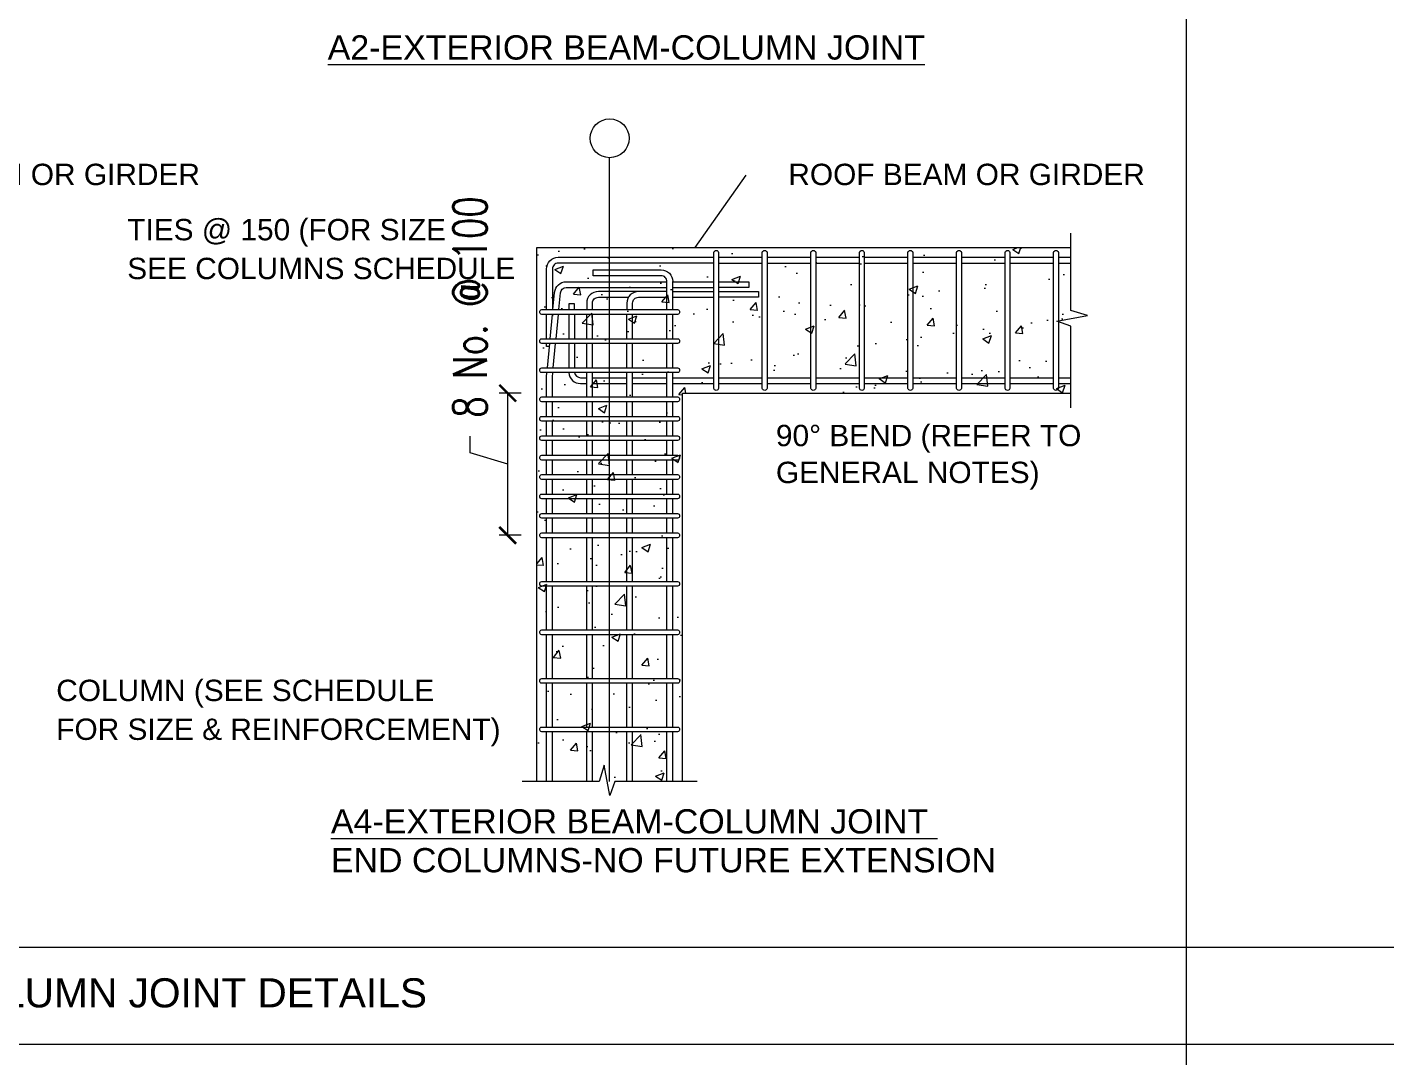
# Model space of a CAD drawing. Extents: x 166525 to 167198, y 178739 to 179747.
# Drawn here: x 167052.91 to 167061.02, y 179466.26 to 179472.4 of the extents above; entities that cross this region are included whole.
import ezdxf

# ---------------------------------------------------------------- set-up
doc = ezdxf.new("R2010")
doc.units = 0
doc.header["$MEASUREMENT"] = 0
doc.layers.get('0').update_dxf_attribs({"linetype": 'CONTINUOUS'})
doc.layers.get('DEFPOINTS').update_dxf_attribs({"linetype": 'CONTINUOUS'})
doc.layers.add('BEAM', color=6, linetype='CONTINUOUS', lineweight=13)
doc.layers.add('S-G-TEXT SUB TITLE', color=2, linetype='CONTINUOUS')
doc.styles.add('ARIAL', font='arial.ttf')
doc.styles.add('DIM', font='simplex.shx', dxfattribs={"width": 0.75})
doc.dimstyles.new('MUTASIM', dxfattribs={"dimscale": 0.9995, "dimtxt": 0.2, "dimasz": 0.1, "dimexe": 0.05, "dimexo": 0.12, "dimgap": 0.05, "dimtad": 0, "dimzin": 0, "dimdsep": 46, "dimtxsty": 'DIM', "dimblk": 'ARCHTICK', "dimcen": 0.09, "dimclrd": 35, "dimclre": 33, "dimclrt": 256, "dimazin": 0, "dimtfac": 1, "dimtofl": 0, "dimtmove": 1, "dimatfit": 3, "dimfxl": 0.18, "dimtolj": 1, "dimtzin": 0, "dimlwd": 13, "dimlwe": 9, "dimarcsym": 0})

# ---------------------------------------------------------------- blocks, each defined once
blk = doc.blocks.new('SUBTITLE')
at = {"lineweight": 0}
for tag, p in [('%%USUBTITLE', (13935941.075, 8347529.818)), ('20', (13935941.075, 8347529.418))]:
    blk.add_attdef(tag, p, '', height=0.2, dxfattribs=at)
blk = doc.blocks.new('_ARCHTICK')
at = {"color": 0, "linetype": 'ByBlock', "const_width": 0.15}
blk.add_lwpolyline([(-0.5, -0.5), (0.5, 0.5)], dxfattribs=at)
blk = doc.blocks.new('*D1359')
at = {"layer": 'BEAM', "color": 33, "lineweight": 9, "transparency": 16777216}
for p, q in [((167055.8564, 179470.2169), (167055.7257, 179470.2169)), ((167055.8564, 179469.369), (167055.7257, 179469.369))]:
    blk.add_line(p, q, dxfattribs=at)
at = {"layer": 'BEAM', "color": 35, "lineweight": 13, "transparency": 16777216}
for p, q in [((167055.7757, 179469.369), (167055.7757, 179470.2169)), ((167055.5508, 179469.8604), (167055.5508, 179469.9604)), ((167055.7757, 179469.7929), (167055.5508, 179469.8604))]:
    blk.add_line(p, q, dxfattribs=at)
at = {"layer": 'DEFPOINTS', "color": 0, "transparency": 16777216}
for p in [(167055.7757, 179470.2169), (167055.9764, 179470.2169), (167055.9764, 179469.369)]:
    blk.add_point(p, dxfattribs=at)
at = {"layer": 'BEAM', "color": 35, "lineweight": 13, "transparency": 16777216, "xscale": 0.09995000000000001, "yscale": 0.09995000000000001, "zscale": 0.09995000000000001}
for p, rotation in [((167055.7757, 179470.2169), 90), ((167055.7757, 179469.369), 270)]:
    blk.add_blockref('_ARCHTICK', p, dxfattribs=dict(at, rotation=rotation))
at = {"layer": 'BEAM', "transparency": 16777216, "insert": (167055.5508, 179470.7314), "char_height": 0.1999, "attachment_point": 5, "rotation": 90, "style": 'DIM'}
blk.add_mtext('\\A1;8 No. @ 100', dxfattribs=at)

msp = doc.modelspace()

# ---------------------------------------------------------------- hatches: boundary and pattern name
at = {"layer": 'BEAM'}
h = msp.add_hatch(dxfattribs=at)
h.set_pattern_fill('AR-CONC', color=0, scale=0.002897, style=0)
h.set_pattern_definition([(50, (166937.93836, 179500.2437), (0.527809, -0.0461773), [0.05519, -0.6070894]), (355, (166937.93836, 179500.2437), (-0.1021023, 0.5535121), [0.044152, -0.4856715]), (100.451, (166937.98234, 179500.23987), (0.4257086, 0.5073323), [0.0469042, -0.5159463]), (46.1842, (166937.93836, 179500.3909), (0.7853458, -0.1218012), [0.082785, -0.910634]), (96.6356, (166938.0038, 179500.38074), (0.687786, 0.716819), [0.0703563, -0.7739195]), (351.184, (166937.93836, 179500.3909), (0.6877873, 0.716818), [0.066228, -0.7285073]), (21, (166938.01194, 179500.3541), (0.439245, -0.2962745), [0.05519, -0.6070894]), (326, (166938.01194, 179500.3541), (0.1790473, 0.5336128), [0.044152, -0.4856715]), (71.4514, (166938.04855, 179500.3294), (0.618291, 0.2373395), [0.0469042, -0.5159463]), (37.5, (166937.93836, 179500.24372), (0.00894802, 0.24496525), [0, -0.4797846, 0, -0.4930302, 0, -0.4875112]), (7.5, (166937.93836, 179500.24372), (0.1935839, 0.29023415), [0, -0.2811008, 0, -0.4687466, 0, -0.18580615]), (327.5, (166937.77426, 179500.24372), (0.39282087, -0.0165968), [0, -0.1839665, 0, -0.57397544, 0, -0.76162126]), (317.5, (166937.70067, 179500.24372), (0.4291465, 0.07366334), [0, -0.2391564, 0, -0.3811786, 0, -0.5408615])])
h.paths.add_polyline_path([(167064.10255, 179472.70096), (167064.10255, 179470.57343), (167064.1866, 179470.54361), (167064.10255, 179470.52774), (167064.10255, 179468.35529), (167066.27527, 179468.35529), (167066.29114, 179468.43934), (167066.32096, 179468.35529), (167068.44822, 179468.35529), (167068.44822, 179470.52774), (167068.36417, 179470.54361), (167068.44822, 179470.57343), (167068.44822, 179472.70096), (167066.32096, 179472.70096), (167066.29114, 179472.61691), (167066.27527, 179472.70096)])
h.paths.add_polyline_path([(167066.99966, 179470.52813, -1), (167065.55111, 179470.52813, -1)], flags=16)
h.paths.add_polyline_path([(167071.41888, 179465.62126), (167071.41888, 179477.89754), (167075.27494, 179477.89754), (167075.27494, 179465.62126)], flags=9)
h.paths.add_polyline_path([(167058.90597, 179465.30558), (167071.18226, 179465.30558), (167071.18226, 179461.44952), (167058.90597, 179461.44952)], flags=9)
h.paths.add_polyline_path([(167058.72198, 179476.98795), (167072.00361, 179476.98795), (167072.00361, 179473.13189), (167058.72198, 179473.13189)], flags=9)
h.paths.add_polyline_path([(167065.8536, 179470.87995), (167066.74082, 179470.87995), (167066.74082, 179471.07782), (167065.8536, 179471.07782)], flags=8)
h = msp.add_hatch(dxfattribs=at)
h.set_pattern_fill('AR-CONC', color=0, scale=0.002897, style=0)
h.set_pattern_definition([(50, (166969.231, 179469.1558), (0.527809, -0.0461773), [0.05519, -0.6070894]), (355, (166969.231, 179469.1558), (-0.1021023, 0.553512), [0.044152, -0.4856715]), (100.451, (166969.27496, 179469.15193), (0.4257086, 0.5073323), [0.0469042, -0.5159463]), (46.1842, (166969.231, 179469.30295), (0.785346, -0.1218012), [0.082785, -0.910634]), (96.6356, (166969.2964, 179469.2928), (0.687786, 0.716819), [0.070356, -0.7739195]), (351.184, (166969.231, 179469.30295), (0.687787, 0.716818), [0.066228, -0.728507]), (21, (166969.30457, 179469.26616), (0.439245, -0.2962745), [0.05519, -0.6070894]), (326, (166969.30457, 179469.26616), (0.1790473, 0.5336128), [0.044152, -0.4856715]), (71.4514, (166969.34117, 179469.24147), (0.618291, 0.2373395), [0.0469042, -0.5159463]), (37.5, (166969.23098, 179469.15578), (0.00894802, 0.24496525), [0, -0.4797846, 0, -0.4930302, 0, -0.4875112]), (7.5, (166969.23098, 179469.15578), (0.1935839, 0.29023415), [0, -0.2811008, 0, -0.4687466, 0, -0.18580615]), (327.5, (166969.06688, 179469.15578), (0.39282087, -0.0165968), [0, -0.1839665, 0, -0.5739754, 0, -0.7616213]), (317.5, (166968.9933, 179469.15578), (0.4291465, 0.0736633), [0, -0.2391564, 0, -0.3811786, 0, -0.5408615])])
h.paths.add_polyline_path([(167055.94949, 179471.08601), (167055.94949, 179467.89919), (167056.32144, 179467.89919), (167056.35125, 179467.99724), (167056.38565, 179467.81514), (167056.41546, 179467.89919), (167056.81862, 179467.89919), (167056.81862, 179470.21687), (167059.13631, 179470.21687), (167059.13631, 179470.61693), (167059.05226, 179470.64675), (167059.23436, 179470.68115), (167059.13631, 179470.71096), (167059.13631, 179471.08601)])

# ---------------------------------------------------------------- linework, layer by layer
at = {"layer": 'BEAM', "color": 0}
for p, q in [((167059.82485, 179479.79994), (167059.82485, 179441.5798)), ((167056.38405, 179467.89919), (167056.38405, 179471.62248)), ((167056.89442, 179471.08601), (167057.19799, 179471.51865)), ((167057.03417, 179471.02807), (167057.29491, 179471.02807)), ((167057.03417, 179470.9933), (167057.29491, 179470.9933)), ((167057.32388, 179471.02807), (167057.58462, 179471.02807)), ((167057.32388, 179470.9933), (167057.58462, 179470.9933)), ((167057.61359, 179471.02807), (167057.87433, 179471.02807)), ((167057.61359, 179470.9933), (167057.87433, 179470.9933)), ((167057.9033, 179471.02807), (167058.16404, 179471.02807)), ((167057.9033, 179470.9933), (167058.16404, 179470.9933)), ((167058.19301, 179471.02807), (167058.45375, 179471.02807)), ((167058.19301, 179470.9933), (167058.45375, 179470.9933)), ((167058.48272, 179471.02807), (167058.74346, 179471.02807)), ((167058.48272, 179470.9933), (167058.74346, 179470.9933)), ((167058.77243, 179471.02807), (167059.03317, 179471.02807)), ((167058.77243, 179470.9933), (167059.03317, 179470.9933)), ((167059.06215, 179471.02807), (167059.13631, 179471.02807)), ((167059.06215, 179470.9933), (167059.13631, 179470.9933)), ((167056.72591, 179470.71617), (167056.72591, 179470.88362)), ((167056.76068, 179470.71617), (167056.76068, 179470.88362)), ((167056.76068, 179470.7895), (167057.0052, 179470.7895)), ((167056.14002, 179470.6872), (167056.14002, 179470.54234)), ((167056.17479, 179470.6872), (167056.17479, 179470.54234)), ((167056.24692, 179470.54234), (167056.24692, 179470.6872)), ((167056.28169, 179470.54234), (167056.28169, 179470.6872)), ((167056.48642, 179470.54234), (167056.48642, 179470.6872)), ((167056.52118, 179470.54234), (167056.52118, 179470.6872)), ((167056.72591, 179470.54234), (167056.72591, 179470.6872)), ((167056.76068, 179470.54234), (167056.76068, 179470.6872)), ((167056.14002, 179470.51337), (167056.14002, 179470.36851)), ((167056.17479, 179470.51337), (167056.17479, 179470.36851)), ((167056.24692, 179470.36851), (167056.24692, 179470.51337)), ((167056.28169, 179470.36851), (167056.28169, 179470.51337)), ((167056.48642, 179470.36851), (167056.48642, 179470.51337)), ((167056.52118, 179470.36851), (167056.52118, 179470.51337)), ((167056.72591, 179470.36851), (167056.72591, 179470.51337)), ((167056.76068, 179470.36851), (167056.76068, 179470.51337)), ((167056.24692, 179470.19469), (167056.24692, 179470.33954)), ((167056.28169, 179470.19469), (167056.28169, 179470.33954)), ((167056.48642, 179470.19469), (167056.48642, 179470.33954)), ((167056.52118, 179470.19469), (167056.52118, 179470.33954)), ((167056.72591, 179470.19469), (167056.72591, 179470.33954)), ((167056.76068, 179470.19469), (167056.76068, 179470.33954)), ((167056.00743, 179470.19469), (167056.00743, 179470.31247)), ((167056.28169, 179470.30958), (167056.48642, 179470.30958)), ((167056.28169, 179470.27482), (167056.48642, 179470.27482)), ((167056.52118, 179470.30958), (167056.72591, 179470.30958)), ((167056.52118, 179470.27482), (167056.72591, 179470.27482)), ((167056.76068, 179470.30958), (167057.0052, 179470.30958)), ((167056.76068, 179470.27482), (167057.0052, 179470.27482)), ((167057.03417, 179470.30958), (167057.29491, 179470.30958)), ((167057.03417, 179470.27482), (167057.29491, 179470.27482)), ((167057.32388, 179470.30958), (167057.58462, 179470.30958)), ((167057.32388, 179470.27482), (167057.58462, 179470.27482)), ((167057.61359, 179470.30958), (167057.87433, 179470.30958)), ((167057.61359, 179470.27482), (167057.87433, 179470.27482)), ((167057.9033, 179470.30958), (167058.16404, 179470.30958)), ((167057.9033, 179470.27482), (167058.16404, 179470.27482)), ((167058.19301, 179470.30958), (167058.45375, 179470.30958)), ((167058.19301, 179470.27482), (167058.45375, 179470.27482)), ((167058.48272, 179470.30958), (167058.74346, 179470.30958)), ((167058.48272, 179470.27482), (167058.74346, 179470.27482)), ((167058.77243, 179470.30958), (167059.03317, 179470.30958)), ((167058.77243, 179470.27482), (167059.03317, 179470.27482)), ((167059.06215, 179470.30958), (167059.13631, 179470.30958)), ((167059.06215, 179470.27482), (167059.13631, 179470.27482)), ((167056.00743, 179470.0788), (167056.00743, 179470.16572)), ((167056.24692, 179470.0788), (167056.24692, 179470.16572)), ((167056.28169, 179470.0788), (167056.28169, 179470.16572)), ((167056.48642, 179470.0788), (167056.48642, 179470.16572)), ((167056.52118, 179470.0788), (167056.52118, 179470.16572)), ((167056.72591, 179470.0788), (167056.72591, 179470.16572)), ((167056.76068, 179470.0788), (167056.76068, 179470.16572)), ((167056.00743, 179469.96292), (167056.00743, 179470.04983)), ((167056.24692, 179469.96292), (167056.24692, 179470.04983)), ((167056.28169, 179469.96292), (167056.28169, 179470.04983)), ((167056.48642, 179469.96292), (167056.48642, 179470.04983)), ((167056.52118, 179469.96292), (167056.52118, 179470.04983)), ((167056.72591, 179469.96292), (167056.72591, 179470.04983)), ((167056.76068, 179469.96292), (167056.76068, 179470.04983)), ((167056.00743, 179469.84703), (167056.00743, 179469.93395)), ((167056.24692, 179469.84703), (167056.24692, 179469.93395)), ((167056.28169, 179469.84703), (167056.28169, 179469.93395)), ((167056.48642, 179469.84703), (167056.48642, 179469.93395)), ((167056.52118, 179469.84703), (167056.52118, 179469.93395)), ((167056.72591, 179469.84703), (167056.72591, 179469.93395)), ((167056.76068, 179469.84703), (167056.76068, 179469.93395)), ((167056.00743, 179469.73115), (167056.00743, 179469.81806)), ((167056.24692, 179469.73115), (167056.24692, 179469.81806)), ((167056.28169, 179469.73115), (167056.28169, 179469.81806)), ((167056.48642, 179469.73115), (167056.48642, 179469.81806)), ((167056.52118, 179469.73115), (167056.52118, 179469.81806)), ((167056.72591, 179469.73115), (167056.72591, 179469.81806)), ((167056.76068, 179469.73115), (167056.76068, 179469.81806)), ((167056.00743, 179469.61527), (167056.00743, 179469.70218)), ((167056.24692, 179469.61527), (167056.24692, 179469.70218)), ((167056.28169, 179469.61527), (167056.28169, 179469.70218)), ((167056.48642, 179469.61527), (167056.48642, 179469.70218)), ((167056.52118, 179469.61527), (167056.52118, 179469.70218)), ((167056.72591, 179469.61527), (167056.72591, 179469.70218)), ((167056.76068, 179469.61527), (167056.76068, 179469.70218)), ((167056.00743, 179469.49938), (167056.00743, 179469.58629)), ((167056.24692, 179469.49938), (167056.24692, 179469.58629)), ((167056.28169, 179469.49938), (167056.28169, 179469.58629)), ((167056.48642, 179469.49938), (167056.48642, 179469.58629)), ((167056.52118, 179469.49938), (167056.52118, 179469.58629)), ((167056.72591, 179469.49938), (167056.72591, 179469.58629)), ((167056.76068, 179469.49938), (167056.76068, 179469.58629)), ((167056.00743, 179469.3835), (167056.00743, 179469.47041)), ((167056.24692, 179469.3835), (167056.24692, 179469.47041)), ((167056.28169, 179469.3835), (167056.28169, 179469.47041)), ((167056.48642, 179469.3835), (167056.48642, 179469.47041)), ((167056.52118, 179469.3835), (167056.52118, 179469.47041)), ((167056.72591, 179469.3835), (167056.72591, 179469.47041)), ((167056.76068, 179469.3835), (167056.76068, 179469.47041)), ((167056.00743, 179469.09379), (167056.00743, 179469.35453)), ((167056.24692, 179469.09379), (167056.24692, 179469.35453)), ((167056.28169, 179469.09379), (167056.28169, 179469.35453)), ((167056.48642, 179469.09379), (167056.48642, 179469.35453)), ((167056.52118, 179469.09379), (167056.52118, 179469.35453)), ((167056.72591, 179469.09379), (167056.72591, 179469.35453)), ((167056.76068, 179469.09379), (167056.76068, 179469.35453)), ((167056.00743, 179468.80407), (167056.00743, 179469.06481)), ((167056.24692, 179468.80407), (167056.24692, 179469.06481)), ((167056.28169, 179468.80407), (167056.28169, 179469.06481)), ((167056.48642, 179468.80407), (167056.48642, 179469.06481)), ((167056.52118, 179468.80407), (167056.52118, 179469.06481)), ((167056.72591, 179468.80407), (167056.72591, 179469.06481)), ((167056.76068, 179468.80407), (167056.76068, 179469.06481)), ((167056.00743, 179468.51436), (167056.00743, 179468.7751)), ((167056.24692, 179468.51436), (167056.24692, 179468.7751)), ((167056.28169, 179468.51436), (167056.28169, 179468.7751)), ((167056.48642, 179468.51436), (167056.48642, 179468.7751)), ((167056.52118, 179468.51436), (167056.52118, 179468.7751)), ((167056.72591, 179468.51436), (167056.72591, 179468.7751)), ((167056.76068, 179468.51436), (167056.76068, 179468.7751)), ((167056.00743, 179468.22465), (167056.00743, 179468.48539)), ((167056.24692, 179468.22465), (167056.24692, 179468.48539)), ((167056.28169, 179468.22465), (167056.28169, 179468.48539)), ((167056.48642, 179468.22465), (167056.48642, 179468.48539)), ((167056.52118, 179468.22465), (167056.52118, 179468.48539)), ((167056.72591, 179468.22465), (167056.72591, 179468.48539)), ((167056.76068, 179468.22465), (167056.76068, 179468.48539)), ((167056.00743, 179467.89919), (167056.00743, 179468.19568)), ((167056.24692, 179467.89919), (167056.24692, 179468.19568)), ((167056.28169, 179467.89919), (167056.28169, 179468.19568)), ((167056.48642, 179467.89919), (167056.48642, 179468.19568)), ((167056.52118, 179467.89919), (167056.52118, 179468.19568)), ((167056.72591, 179467.89919), (167056.72591, 179468.19568)), ((167056.76068, 179467.89919), (167056.76068, 179468.19568)), ((167096.10888, 179466.90822), (167046.51154, 179466.90822)), ((167096.10888, 179466.3288), (167046.51154, 179466.3288))]:
    msp.add_line(p, q, dxfattribs=at)
for points, format in [([(167056.89442, 179471.08601, 0, 0.05055, 0), (167056.98153, 179471.21015, 0, 0, 0), (167057.19799, 179471.51865, 0, 0, 0), (167057.4239, 179471.51865, 0, 0, 0)], "xyseb"), ([(167056.33007, 179470.71617, 0, 0.05055, 0), (167056.2461, 179470.84246, 0, 0, 0), (167056.00664, 179471.20261, 0, 0, 0), (167055.44249, 179471.20261, 0, 0, 0)], "xyseb"), ([(167058.19301, 179470.30958), (167058.19301, 179470.24585, -0.8181603), (167058.16404, 179470.24585), (167058.16404, 179471.05704, -0.8181603), (167058.19301, 179471.05704), (167058.19301, 179470.27482)], "xyb"), ([(167058.48272, 179470.30958), (167058.48272, 179470.24585, -0.8181603), (167058.45375, 179470.24585), (167058.45375, 179471.05704, -0.8181603), (167058.48272, 179471.05704), (167058.48272, 179470.27482)], "xyb"), ([(167058.77243, 179470.30958), (167058.77243, 179470.24585, -0.8181603), (167058.74346, 179470.24585), (167058.74346, 179471.05704, -0.8181603), (167058.77243, 179471.05704), (167058.77243, 179470.27482)], "xyb"), ([(167059.06215, 179470.30958), (167059.06215, 179470.24585, -0.8181603), (167059.03317, 179470.24585), (167059.03317, 179471.05704, -0.8181603), (167059.06215, 179471.05704), (167059.06215, 179470.27482)], "xyb"), ([(167056.00743, 179470.71617), (167056.00743, 179470.95853, -0.4142136), (167056.07696, 179471.02807), (167057.0052, 179471.02807)], "xyb"), ([(167057.0052, 179470.9933), (167056.07696, 179470.9933, 0.4142136), (167056.04219, 179470.95853), (167056.04219, 179470.71617)], "xyb"), ([(167056.72591, 179470.88362, 0.4142136), (167056.69115, 179470.91839), (167056.28555, 179470.91839), (167056.28555, 179470.95315), (167056.69115, 179470.95315, -0.4142136), (167056.76068, 179470.88362)], "xyb"), ([(167056.04589, 179470.71617), (167056.05571, 179470.81873, -0.3888787), (167056.12497, 179470.88221), (167056.72591, 179470.88221)], "xyb"), ([(167056.08082, 179470.71617), (167056.09034, 179470.8157, -0.3888787), (167056.12497, 179470.84744), (167056.72591, 179470.84744)], "xyb"), ([(167056.72591, 179470.82426), (167056.31645, 179470.82426, 0.4142136), (167056.24692, 179470.75473), (167056.24692, 179470.71617)], "xyb"), ([(167056.55595, 179470.82426, 0.4142136), (167056.48642, 179470.75473), (167056.48642, 179470.71617)], "xyb"), ([(167056.28169, 179470.71617), (167056.28169, 179470.75473, -0.4142136), (167056.31645, 179470.7895), (167056.49573, 179470.7895)], "xyb"), ([(167056.49747, 179470.79235, 0, 0.05055, 0), (167056.57033, 179470.65934, 0, 0, 0), (167056.95692, 179469.95355, 0, 0, 0), (167057.32556, 179469.95355, 0, 0, 0)], "xyseb"), ([(167056.52118, 179470.71617), (167056.52118, 179470.75473, -0.4142136), (167056.55595, 179470.7895), (167056.73264, 179470.7895)], "xyb"), ([(167056.14019, 179470.33954, 0.3941031), (167056.20956, 179470.27482), (167056.24692, 179470.27482)], "xyb"), ([(167056.17512, 179470.33954, 0.3741698), (167056.20956, 179470.30958), (167056.24692, 179470.30958)], "xyb"), ([(167055.94949, 179468.44683, 0, 0.05055, 0), (167055.79783, 179468.44683, 0, 0, 0), (167055.37172, 179468.44683, 0, 0, 0), (167055.37172, 179468.44683, 0, 0, 0)], "xyseb")]:
    msp.add_lwpolyline(points, format=format, dxfattribs=at)
for points in [[(167059.13631, 179470.12996), (167059.13631, 179470.61693), (167059.05226, 179470.64675), (167059.23436, 179470.68115), (167059.13631, 179470.71096), (167059.13631, 179471.17292)], [(167055.94949, 179467.89919), (167055.94949, 179471.08601), (167059.13631, 179471.08601)], [(167056.76068, 179470.88221), (167057.0052, 179470.88221)], [(167056.76068, 179470.84744), (167057.0052, 179470.84744)], [(167056.76068, 179470.82426), (167057.0052, 179470.82426)], [(167057.03417, 179470.88221), (167057.21366, 179470.88221), (167057.21366, 179470.84744), (167057.03417, 179470.84744)], [(167057.03417, 179470.82426), (167057.27161, 179470.82426), (167057.27161, 179470.7895), (167057.03417, 179470.7895)], [(167056.17479, 179470.71617), (167056.17479, 179470.74994), (167056.14002, 179470.74994), (167056.14002, 179470.71617)], [(167056.00743, 179470.54234), (167056.00743, 179470.6872)], [(167056.02926, 179470.54234), (167056.04312, 179470.6872)], [(167056.04219, 179470.6872), (167056.04219, 179470.6775)], [(167056.06419, 179470.54234), (167056.07804, 179470.6872)], [(167056.02473, 179470.495), (167056.00743, 179470.495), (167056.00743, 179470.51337)], [(167056.01263, 179470.36851), (167056.02649, 179470.51337)], [(167056.04756, 179470.36851), (167056.06141, 179470.51337)], [(167056.00756, 179470.3155), (167056.00986, 179470.33954)], [(167056.04219, 179470.19469), (167056.04219, 179470.31247), (167056.04478, 179470.33954)], [(167056.81862, 179467.89919), (167056.81862, 179470.21687), (167059.13631, 179470.21687)], [(167056.04219, 179470.0788), (167056.04219, 179470.16572)], [(167056.04219, 179469.96292), (167056.04219, 179470.04983)], [(167056.04219, 179469.84703), (167056.04219, 179469.93395)], [(167056.04219, 179469.73115), (167056.04219, 179469.81806)], [(167056.04219, 179469.61527), (167056.04219, 179469.70218)], [(167056.04219, 179469.49938), (167056.04219, 179469.58629)], [(167056.04219, 179469.3835), (167056.04219, 179469.47041)], [(167056.04219, 179469.09379), (167056.04219, 179469.35453)], [(167056.04219, 179468.80407), (167056.04219, 179469.06481)], [(167056.04219, 179468.51436), (167056.04219, 179468.7751)], [(167056.04219, 179468.22465), (167056.04219, 179468.48539)], [(167056.04219, 179467.89919), (167056.04219, 179468.19568)], [(167056.90553, 179467.89919), (167056.41546, 179467.89919), (167056.38565, 179467.81514), (167056.35125, 179467.99724), (167056.32144, 179467.89919), (167055.86257, 179467.89919)]]:
    msp.add_lwpolyline(points, dxfattribs=at)
for points in [[(167057.0052, 179470.24585), (167057.0052, 179471.05704, -0.8181603), (167057.03417, 179471.05704), (167057.03417, 179470.24585, -0.8181603)], [(167057.29491, 179470.24585), (167057.29491, 179471.05704, -0.8181603), (167057.32388, 179471.05704), (167057.32388, 179470.24585, -0.8181603)], [(167057.58462, 179470.24585), (167057.58462, 179471.05704, -0.8181603), (167057.61359, 179471.05704), (167057.61359, 179470.24585, -0.8181603)], [(167057.87433, 179470.24585), (167057.87433, 179471.05704, -0.8181603), (167057.9033, 179471.05704), (167057.9033, 179470.24585, -0.8181603)], [(167056.78965, 179470.6872), (167055.97846, 179470.6872, -0.8181603), (167055.97846, 179470.71617), (167056.78965, 179470.71617, -0.8181603)], [(167056.78965, 179470.51337), (167055.97846, 179470.51337, -0.8181603), (167055.97846, 179470.54234), (167056.78965, 179470.54234, -0.8181603)], [(167056.78965, 179470.33954), (167055.97846, 179470.33954, -0.8181603), (167055.97846, 179470.36851), (167056.78965, 179470.36851, -0.8181603)], [(167056.78965, 179470.16572), (167055.97846, 179470.16572, -0.8181603), (167055.97846, 179470.19469), (167056.78965, 179470.19469, -0.8181603)], [(167056.78965, 179470.04983), (167055.97846, 179470.04983, -0.8181603), (167055.97846, 179470.0788), (167056.78965, 179470.0788, -0.8181603)], [(167056.78965, 179469.93395), (167055.97846, 179469.93395, -0.8181603), (167055.97846, 179469.96292), (167056.78965, 179469.96292, -0.8181603)], [(167056.78965, 179469.81806), (167055.97846, 179469.81806, -0.8181603), (167055.97846, 179469.84703), (167056.78965, 179469.84703, -0.8181603)], [(167056.78965, 179469.70218), (167055.97846, 179469.70218, -0.8181603), (167055.97846, 179469.73115), (167056.78965, 179469.73115, -0.8181603)], [(167056.78965, 179469.58629), (167055.97846, 179469.58629, -0.8181603), (167055.97846, 179469.61527), (167056.78965, 179469.61527, -0.8181603)], [(167056.78965, 179469.47041), (167055.97846, 179469.47041, -0.8181603), (167055.97846, 179469.49938), (167056.78965, 179469.49938, -0.8181603)], [(167056.78965, 179469.35453), (167055.97846, 179469.35453, -0.8181603), (167055.97846, 179469.3835), (167056.78965, 179469.3835, -0.8181603)], [(167056.78965, 179469.06481), (167055.97846, 179469.06481, -0.8181603), (167055.97846, 179469.09379), (167056.78965, 179469.09379, -0.8181603)], [(167056.78965, 179468.7751), (167055.97846, 179468.7751, -0.8181603), (167055.97846, 179468.80407), (167056.78965, 179468.80407, -0.8181603)], [(167056.78965, 179468.48539), (167055.97846, 179468.48539, -0.8181603), (167055.97846, 179468.51436), (167056.78965, 179468.51436, -0.8181603)], [(167056.78965, 179468.19568), (167055.97846, 179468.19568, -0.8181603), (167055.97846, 179468.22465), (167056.78965, 179468.22465, -0.8181603)]]:
    msp.add_lwpolyline(points, format="xyb", close=True, dxfattribs=at)
msp.add_circle((167056.38405, 179471.73837), 0.11588, dxfattribs=at)

# ---------------------------------------------------------------- block references
ref = msp.add_blockref('SUBTITLE', (-7907736.22618, -4657270.2609), dxfattribs=dict(at, xscale=0.5794220055977348, yscale=0.5794220055977348, zscale=0.5794220055977348))
ref.add_attrib('%%USUBTITLE', '%%UA2-EXTERIOR BEAM-COLUMN JOINT', (167054.70163, 179472.20823), dxfattribs={"layer": 'S-G-TEXT SUB TITLE', "lineweight": 0, "height": 0.1448555, "style": 'ARIAL'})
ref = msp.add_blockref('SUBTITLE', (-7907736.20702, -4657274.88002), dxfattribs=dict(at, xscale=0.5794220055977348, yscale=0.5794220055977348, zscale=0.5794220055977348))
ref.add_attrib('%%USUBTITLE', '%%UA4-EXTERIOR BEAM-COLUMN JOINT ', (167054.72079, 179467.58912), dxfattribs={"layer": 'S-G-TEXT SUB TITLE', "lineweight": 0, "height": 0.1448555, "style": 'ARIAL'})
ref.add_attrib('20', 'END COLUMNS-NO FUTURE EXTENSION', (167054.72079, 179467.35735), dxfattribs={"layer": 'S-G-TEXT SUB TITLE', "lineweight": 0, "height": 0.1448555, "style": 'ARIAL'})

# ---------------------------------------------------------------- texts
at = {"layer": 'BEAM', "color": 3, "style": 'ARIAL'}
for s, p in [('ROOF BEAM OR GIRDER', (167051.8122, 179471.45912)), ('ROOF BEAM OR GIRDER', (167057.45019, 179471.45912)), ('TIES @ 150 (FOR SIZE', (167053.50526, 179471.1295)), ('SEE COLUMNS SCHEDULE', (167053.50526, 179470.89773)), ('GENERAL NOTES)', (167057.3761, 179469.68043)), ('COLUMN (SEE SCHEDULE ', (167053.08176, 179468.37939)), ('FOR SIZE & REINFORCEMENT)', (167053.08176, 179468.14762))]:
    msp.add_text(s, height=0.1274728, dxfattribs=at).set_placement(p)
at = {"layer": 'BEAM', "color": 2, "style": 'ARIAL'}
msp.add_text('A-BEAM-COLUMN JOINT DETAILS', height=0.1738266, dxfattribs=at).set_placement((167051.382, 179466.55116))
at = {"layer": 'BEAM', "color": 3, "insert": (167057.3761, 179470.02809), "char_height": 0.1274728, "width": 1.8137094, "attachment_point": 1, "style": 'ARIAL'}
msp.add_mtext('90%%D BEND (REFER TO', dxfattribs=at)

# ---------------------------------------------------------------- dimensions: what is measured, and where the dimension line sits
at = {"layer": 'BEAM', "color": 0}
dim = msp.add_linear_dim(base=(167055.77566, 179470.21687), p1=(167055.97637, 179469.36901), p2=(167055.97637, 179470.21687), angle=90, text='8 No. @ 100', dimstyle='MUTASIM', dxfattribs=at)
dim.commit()
dim.dimension.update_dxf_attribs({"geometry": '*D1359', "text_midpoint": (167055.55077, 179470.01033)})

doc.saveas('drawing.dxf')
